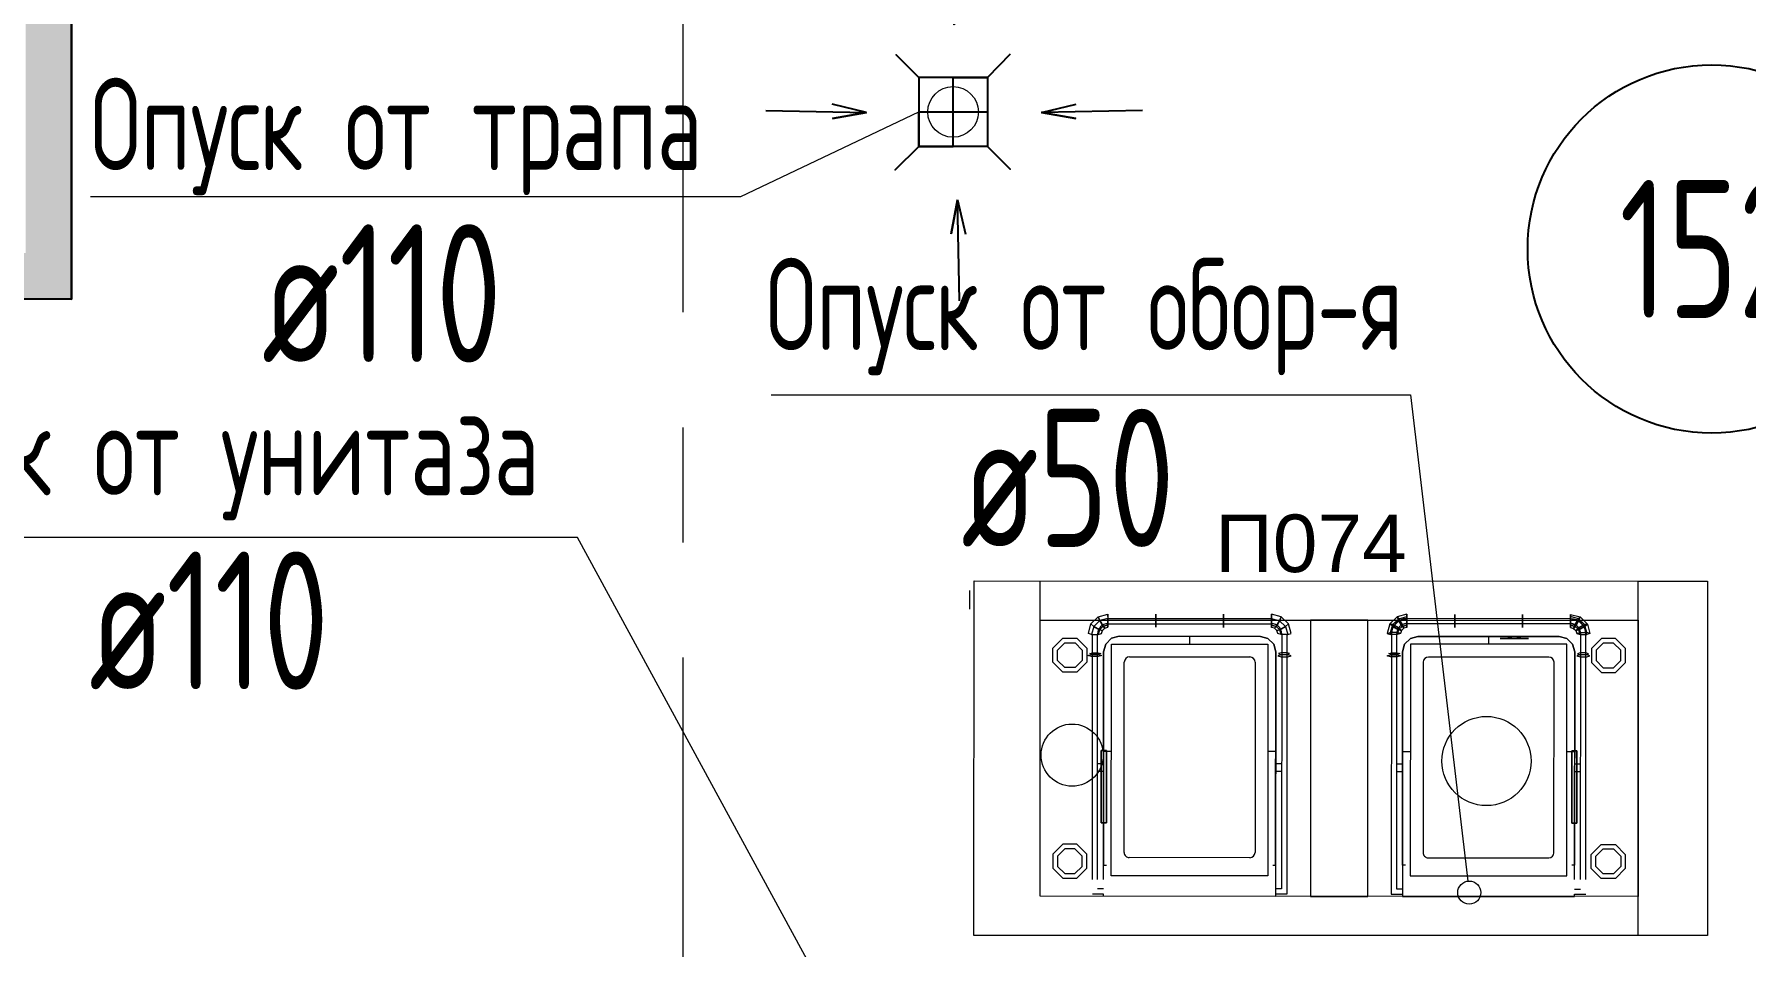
# Model space of a CAD drawing. Header units: millimetres. Extents: x -8689834 to 9419935, y -284943 to 166066.
# Drawn here: x -207644 to -203923, y 109735 to 111717 of the extents above; entities that cross this region are included whole.
import ezdxf
from ezdxf import colors
from ezdxf.entities.mleader import LeaderData, LeaderLine
from ezdxf.enums import TextEntityAlignment as Align
from ezdxf.math import Vec2, Vec3

# ---------------------------------------------------------------- set-up
doc = ezdxf.new("R2010")
doc.units = ezdxf.units.MM
doc.header["$MEASUREMENT"] = 0
doc.linetypes.add('CENTER', pattern=[2, 1.25, -0.25, 0.25, -0.25])
doc.layers.get('0').update_dxf_attribs({"color": 250, "lineweight": 9})
for name, color, linetype, lineweight in [('АР_Маркер экспликации', 239, 'Continuous', 13), ('АР_Номер помещения', 1, 'Continuous', 25), ('АР_Оси', 195, 'Continuous', 9), ('АР_Отметки', 250, 'Continuous', 15), ('АР_Перегородки газоблок', 165, 'Continuous', 30), ('АР_Перегородки газоблок_Штрих', 165, 'Continuous', 5), ('АР_Помещения_площадь', 19, 'Continuous', 9), ('ВК_канализация', 32, 'Continuous', 30), ('ТХ_пищеблок', 30, 'Continuous', 20)]:
    doc.layers.add(name, color=color, linetype=linetype, lineweight=lineweight)
doc.layers.add('ТХ_ВК_трапы', color=5, linetype='Continuous')
doc.layers.add('ТХ_пищеблок_позиции', color=252, linetype='Continuous')
doc.styles.add('ISOCPEUR', font='isocpeur.ttf', dxfattribs={"width": 0.7})
doc.styles.get("Standard").update_dxf_attribs({"font": 'isocpeur.ttf', "width": 0.7})
doc.styles.add('Standart Arial', font='arial.ttf', dxfattribs={"width": 0.7, "height": 250})

# ---------------------------------------------------------------- blocks, each defined once
blk = doc.blocks.new('*U54')
at = {"layer": 'АР_Номер помещения', "color": 7}
blk.add_circle((-5584.6, -1809.9), 400, dxfattribs=at)
at = {"layer": 'АР_Помещения_площадь', "color": 7}
blk.add_line((-2993.7, -3156.3), (-3416, -3156.3), dxfattribs=at)
at = {"color": 7, "style": 'ISOCPEUR', "width": 0.7, "flags": 1}
blk.add_attdef('КАТЕГОРИЯ', (-499.2, -2092.2), '', height=250, dxfattribs=at)
at = {"layer": 'АР_Номер помещения', "color": 7, "style": 'ISOCPEUR', "width": 0.7}
blk.add_attdef('НОМЕР_ПОМЕЩЕНИЯ', text='', height=300, dxfattribs=at).set_placement((-5584.6, -1809.9), align=Align.MIDDLE_CENTER)
at = {"layer": 'АР_Помещения_площадь', "color": 7, "lineweight": 30, "width": 0.7, "flags": 104}
blk.add_attdef('ИМЯ_ПОМЕЩЕНИЯ', text='', height=100, dxfattribs=at).set_placement((157.6, 1217.1), align=Align.MIDDLE_CENTER)
at = {"layer": 'АР_Помещения_площадь', "color": 7, "style": 'ISOCPEUR', "width": 0.7}
blk.add_attdef('ПЛОЩАДЬ_ПОМЕЩЕНИЯ', text='', height=200, dxfattribs=at).set_placement((-2988.8, -2909.8), align=Align.MIDDLE_RIGHT)
blk = doc.blocks.new('_DotSmall')
at = {"color": 0, "linetype": 'ByBlock', "const_width": 0.5}
blk.add_lwpolyline([(-0.0625, 0, 1), (0.0625, 0, 1)], format="xyb", close=True, dxfattribs=at)
blk = doc.blocks.new('Трапы с разуклонкой')
at = {"layer": 'ТХ_ВК_трапы'}
blk.add_lwpolyline([(364930.9, 183328), (364980.7, 183277.7), (364980.7, 183127.7), (364930.9, 183078), (364980.7, 183127.7), (365129.9, 183127.7), (365180.9, 183076.7), (365129.9, 183127.7), (365055.3, 183127.7), (365055.3, 183277.7), (364980.7, 183277.7), (365129.9, 183277.7), (365178.9, 183326.7), (365129.9, 183277.7), (365129.9, 183127.7), (365129.9, 183202.7), (364980.7, 183202.7)], dxfattribs=at)
blk.add_lwpolyline([(364930.9, 183328), (364980.7, 183277.7), (364980.7, 183127.7), (364930.9, 183078), (364980.7, 183127.7), (365129.9, 183127.7), (365180.9, 183076.7), (365129.9, 183127.7), (365055.3, 183127.7), (365055.3, 183277.7), (364980.7, 183277.7), (365129.9, 183277.7), (365178.9, 183326.7), (365129.9, 183277.7), (365129.9, 183127.7), (365129.9, 183202.7), (364980.7, 183202.7)], dxfattribs=at)
blk = doc.blocks.new('A$C985b353d')
at = {"layer": 'ТХ_ВК_трапы', "ltscale": 100}
for p, q in [((6.4, 408.7), (2.2, 189.2)), ((2.2, 189.2), (-11.2, 263.5)), ((-11.2, 263.5), (2.2, 189.2)), ((2.2, 189.2), (19.8, 264.3)), ((-407.4, 3.3), (-187.9, -0.9)), ((-187.9, -0.9), (-263, 16.7)), ((192.3, -0.9), (267.4, 16.7)), ((411.8, 3.3), (192.3, -0.9)), ((-187.9, -0.9), (-262.2, -14.3)), ((-262.2, -14.3), (-187.9, -0.9)), ((192.3, -0.9), (266.6, -14.3)), ((266.6, -14.3), (192.3, -0.9)), ((9.7, -190.8), (-3.8, -265.2)), ((-3.8, -265.2), (9.7, -190.8)), ((13.8, -410.3), (9.7, -190.8)), ((9.7, -190.8), (27.3, -265.9))]:
    blk.add_line(p, q, dxfattribs=at)

msp = doc.modelspace()

# ---------------------------------------------------------------- hatches: boundary and pattern name
at = {"layer": 'АР_Перегородки газоблок_Штрих', "ltscale": 100}
h = msp.add_hatch(dxfattribs=at)
h.set_pattern_fill('AR-CONC', scale=30)
h.set_pattern_definition([(50, (0, 0), (215.17805, -18.82564), [22.5, -247.5]), (355, (0, 0), (-41.6254, 225.65764), [18, -198]), (100.45144, (17.93, -1.57), (173.55265, 206.832), [19.12206, -210.34263]), (46.1842, (0, 60), (320.1724, -49.65578), [33.75, -371.25]), (96.63564, (26.68, 55.86), (280.3986, 292.2356), [28.6831, -315.51413]), (351.18416, (0, 60), (280.3986, 292.2356), [27, -297]), (21, (30, 45), (179.07212, -120.78567), [22.5, -247.5]), (326, (30, 45), (72.9946, 217.54501), [18, -198]), (71.45144, (44.92, 34.93), (252.06671, 96.75935), [19.12206, -210.34263]), (37.5, (0, 0), (3.647957, 99.868156), [0, -195.6, 0, -201, 0, -198.75]), (7.5, (0, 0), (78.92086, 118.323514), [0, -114.6, 0, -191.1, 0, -75.75]), (327.5, (-66.9, 0), (160.14673, -6.766462), [0, -75, 0, -234, 0, -310.5]), (317.5, (-96.9, 0), (174.95585, 30.031495), [0, -97.5, 0, -155.4, 0, -220.5])])
h.paths.add_polyline_path([(-207562.8, 114693.8), (-207060.8, 114693.8), (-207060.8, 114793.8), (-211555.4, 114793.8), (-211555.4, 114693.8), (-210693.8, 114693.8), (-210693.8, 113930.7), (-210593.8, 113930.7), (-210593.8, 114693.8), (-207662.8, 114693.8), (-207662.8, 111241.9), (-210361.8, 111243.1), (-210361.8, 111423.9), (-210461.8, 111423.9), (-210461.8, 110864.7), (-210361.8, 110864.7), (-210361.8, 111143.1), (-207562.8, 111141.5)])

# ---------------------------------------------------------------- linework, layer by layer
at = {"layer": 'АР_Оси', "color": 7, "linetype": 'CENTER', "ltscale": 1000}
msp.add_line((-206233.9, 134363.2), (-206233.9, 78630.8), dxfattribs=at)
at = {"layer": 'АР_Перегородки газоблок', "color": 7, "ltscale": 100}
msp.add_lwpolyline([(-210361.8, 111143.1), (-207562.8, 111141.9), (-207562.8, 114693.8)], dxfattribs=at)
at = {"layer": 'ВК_канализация', "color": 18, "lineweight": 13, "ltscale": 500, "true_color": 0x000000, "elevation": 171.1}
for points in [[(-207521.9, 111364.8), (-206107.8, 111364.8), (-205721, 111548.5)], [(-206042.2, 110933.8), (-204652, 110933.8), (-204527.1, 109877.3)]]:
    msp.add_lwpolyline(points, dxfattribs=at)
at = {"layer": 'ВК_канализация', "color": 18, "lineweight": 13, "ltscale": 500, "true_color": 0x000000}
msp.add_lwpolyline([(-205883.4, 109558.2), (-206463.2, 110624.2), (-207978.5, 110624.2)], dxfattribs=at)
at = {"layer": 'ВК_канализация', "color": 30, "lineweight": 13, "ltscale": 500, "true_color": 0xf26722}
for centre, radius in [((-205646.4, 111548.5, 171.1), 55), ((-204524.1, 109852.4), 25)]:
    msp.add_circle(centre, radius, dxfattribs=at)
at = {"layer": 'ТХ_пищеблок'}
for p, q in [((-205601.1, 109759.4), (-205600.8, 110529.4)), ((-205600.8, 110529.4), (-204005.8, 110528.8)), ((-205456.9, 110444.3), (-205456.9, 110529.3)), ((-204157.2, 109758.9), (-204156.9, 110528.9)), ((-204156.9, 110528.9), (-204005.8, 110528.8)), ((-204005.8, 110528.8), (-204006.1, 109758.8)), ((-204005.8, 110528.8), (-204006.1, 109758.8)), ((-205610.7, 110508.4), (-205610.7, 110468.4)), ((-205457.2, 109844.3), (-205456.9, 110444.3)), ((-205456.9, 110444.3), (-204156.9, 110443.9)), ((-205343.6, 109881.1, -770.2), (-205343.3, 110414.2, -770.2)), ((-205332.4, 109881.1, -770.2), (-205332.1, 110414.2, -770.2)), ((-205309.7, 110447.8, -770.2), (-204954.1, 110447.7, -770.2)), ((-205309.7, 110436.6, -770.2), (-204954.1, 110436.5, -770.2)), ((-204931.7, 110414.1, -770.2), (-204932, 109860.4, -770.2)), ((-204920.5, 110414.1, -770.2), (-204920.8, 109849.2, -770.2)), ((-204869.3, 110444.1), (-204869.6, 109844.1)), ((-204744.5, 110444.1), (-204869.3, 110444.1)), ((-204744.8, 109844.1), (-204744.5, 110444.1)), ((-204693.3, 110414, -770.2), (-204693.6, 109849.1, -770.2)), ((-204682.1, 110414, -770.2), (-204682.4, 109860.3, -770.2)), ((-204304.1, 110447.4, -770.2), (-204659.7, 110447.6, -770.2)), ((-204304.1, 110436.2, -770.2), (-204659.7, 110436.4, -770.2)), ((-204282, 109880.7, -770.2), (-204281.7, 110413.8, -770.2)), ((-204270.8, 109880.7, -770.2), (-204270.5, 110413.8, -770.2)), ((-204156.9, 110443.9), (-204157.2, 109843.9)), ((-205429.3, 110383.4, 140), (-205407.7, 110405, 140)), ((-205429.3, 110352.8, 140), (-205429.3, 110383.4, 140)), ((-205419.3, 110379.3), (-205403.5, 110395)), ((-205419.3, 110356.9), (-205419.3, 110379.3)), ((-205407.7, 110405, 140), (-205377.1, 110405, 140)), ((-205403.5, 110395), (-205381.2, 110395)), ((-205381.2, 110395), (-205365.4, 110379.2)), ((-205377.1, 110405, 140), (-205355.4, 110383.4, 140)), ((-205365.4, 110379.2), (-205365.4, 110356.9)), ((-205355.4, 110383.4, 140), (-205355.4, 110352.8, 140)), ((-205319, 110375.8, -302.6), (-205319.2, 109912.1, -302.6)), ((-205319.2, 109881.1, -770.2), (-205319, 110375.8, -770.2)), ((-205314.6, 110392.2, -302.6), (-205319, 110375.8, -302.6)), ((-205319, 110375.8, -770.2), (-205314.6, 110392.2, -770.2)), ((-205302, 110404.8, -302.6), (-205314.6, 110392.2, -302.6)), ((-205314.6, 110392.2, -770.2), (-205302, 110404.8, -770.2)), ((-205302.4, 109889.1, -770.2), (-205302.2, 110392.4, -770.2)), ((-205302.2, 110392.4, -770.2), (-204961.7, 110392.2, -770.2)), ((-205285.6, 110409.2, -302.6), (-205302, 110404.8, -302.6)), ((-205302, 110404.8, -770.2), (-205285.6, 110409.2, -770.2)), ((-204978.3, 110409.1, -302.6), (-205285.6, 110409.2, -302.6)), ((-205285.6, 110409.2, -770.2), (-204978.3, 110409.1, -770.2)), ((-205132, 110409.1, -695.1), (-205132, 110392.3, -695.1)), ((-204961.9, 110404.7, -302.6), (-204978.3, 110409.1, -302.6)), ((-204978.3, 110409.1, -770.2), (-204961.9, 110404.7, -770.2)), ((-204949.3, 110392.1, -302.6), (-204961.9, 110404.7, -302.6)), ((-204961.9, 110404.7, -770.2), (-204949.3, 110392.1, -770.2)), ((-204961.7, 110392.2, -770.2), (-204961.9, 109889, -770.2)), ((-204944.9, 110375.7, -302.6), (-204949.3, 110392.1, -302.6)), ((-204949.3, 110392.1, -770.2), (-204944.9, 110375.7, -770.2)), ((-204945.1, 109911.9, -302.6), (-204944.9, 110375.7, -302.6)), ((-204944.9, 110375.7, -770.2), (-204945.1, 109844.2, -770.2)), ((-204669.2, 109911.8, -302.6), (-204669, 110375.6, -302.6)), ((-204669, 110375.6, -770.2), (-204669.2, 109844, -770.2)), ((-204669, 110375.6, -302.6), (-204664.6, 110392, -302.6)), ((-204664.6, 110392, -770.2), (-204669, 110375.6, -770.2)), ((-204664.6, 110392, -302.6), (-204652, 110404.5, -302.6)), ((-204652, 110404.5, -770.2), (-204664.6, 110392, -770.2)), ((-204652.2, 110392.1, -770.2), (-204652.4, 109888.8, -770.2)), ((-204311.7, 110392, -770.2), (-204652.2, 110392.1, -770.2)), ((-204652, 110404.5, -302.6), (-204635.6, 110408.9, -302.6)), ((-204635.6, 110408.9, -770.2), (-204652, 110404.5, -770.2)), ((-204635.6, 110408.9, -302.6), (-204328.3, 110408.8, -302.6)), ((-204328.3, 110408.8, -770.2), (-204635.6, 110408.9, -770.2)), ((-204482, 110408.9, -695.1), (-204482, 110392.1, -695.1)), ((-204328.3, 110408.8, -302.6), (-204311.9, 110404.4, -302.6)), ((-204311.9, 110404.4, -770.2), (-204328.3, 110408.8, -770.2)), ((-204311.9, 110404.4, -302.6), (-204299.3, 110391.8, -302.6)), ((-204299.3, 110391.8, -770.2), (-204311.9, 110404.4, -770.2)), ((-204311.9, 109888.7, -770.2), (-204311.7, 110392, -770.2)), ((-204299.3, 110391.8, -302.6), (-204294.9, 110375.4, -302.6)), ((-204294.9, 110375.4, -770.2), (-204299.3, 110391.8, -770.2)), ((-204294.9, 110375.4, -302.6), (-204295.1, 109911.7, -302.6)), ((-204295.1, 109880.7, -770.2), (-204294.9, 110375.4, -770.2)), ((-204236.8, 110404.6, 140), (-204258.5, 110383, 140)), ((-204258.5, 110383, 140), (-204258.5, 110352.3, 140)), ((-204232.7, 110394.6), (-204248.5, 110378.8)), ((-204248.5, 110378.8), (-204248.5, 110356.5)), ((-204206.2, 110404.6, 140), (-204236.8, 110404.6, 140)), ((-204210.4, 110394.6), (-204232.7, 110394.6)), ((-204194.6, 110378.8), (-204210.4, 110394.6)), ((-204184.6, 110382.9, 140), (-204206.2, 110404.6, 140)), ((-204194.6, 110356.5), (-204194.6, 110378.8)), ((-204184.6, 110352.3, 140), (-204184.6, 110382.9, 140)), ((-205407.7, 110331.1, 140), (-205429.3, 110352.8, 140)), ((-205403.6, 110341.1), (-205419.3, 110356.9)), ((-205381.2, 110341.1), (-205403.6, 110341.1)), ((-205365.4, 110356.9), (-205381.2, 110341.1)), ((-205355.4, 110352.8, 140), (-205377.1, 110331.1, 140)), ((-205274.4, 109939.5, -770.2), (-205274.2, 110353.2, -770.2)), ((-205263, 110364.4, -770.2), (-205000.9, 110364.3, -770.2)), ((-204989.7, 110353.1, -770.2), (-204989.9, 109939.4, -770.2)), ((-204624.2, 110352.9, -770.2), (-204624.4, 109939.2, -770.2)), ((-204350.9, 110364, -770.2), (-204613, 110364.1, -770.2)), ((-204339.9, 109939.1, -770.2), (-204339.7, 110352.8, -770.2)), ((-204258.5, 110352.3, 140), (-204236.9, 110330.7, 140)), ((-204248.5, 110356.5), (-204232.7, 110340.7)), ((-204232.7, 110340.7), (-204210.4, 110340.7)), ((-204210.4, 110340.7), (-204194.6, 110356.5)), ((-204206.3, 110330.7, 140), (-204184.6, 110352.3, 140)), ((-205377.1, 110331.1, 140), (-205407.7, 110331.1, 140)), ((-204236.9, 110330.7, 140), (-204206.3, 110330.7, 140)), ((-205302.3, 110159.1, -770.2), (-205319.1, 110159.1, -770.2)), ((-204945, 110159, -770.2), (-204961.8, 110159, -770.2)), ((-204669.1, 110158.9, -770.2), (-204652.3, 110158.9, -770.2)), ((-204311.8, 110158.7, -770.2), (-204295, 110158.7, -770.2)), ((-205319.1, 110132.4, -770.2), (-205332.3, 110132.4, -770.2)), ((-205319.1, 110115.6, -770.2), (-205332.3, 110115.6, -770.2)), ((-204931.9, 110132.2, -770.2), (-204945, 110132.2, -770.2)), ((-204931.9, 110115.4, -770.2), (-204945, 110115.4, -770.2)), ((-204682.3, 110132.1, -770.2), (-204669.1, 110132.1, -770.2)), ((-204682.3, 110115.3, -770.2), (-204669.1, 110115.3, -770.2)), ((-204295, 110132, -770.2), (-204281.9, 110132, -770.2)), ((-204295, 110115.2, -770.2), (-204281.9, 110115.2, -770.2)), ((-205407.8, 109957.5, 140), (-205429.5, 109935.9, 140)), ((-205429.5, 109935.9, 140), (-205429.5, 109905.3, 140)), ((-205403.7, 109947.5), (-205419.5, 109931.7)), ((-205419.5, 109931.7), (-205419.5, 109909.4)), ((-205377.2, 109957.5, 140), (-205407.8, 109957.5, 140)), ((-205381.4, 109947.5), (-205403.7, 109947.5)), ((-205365.6, 109931.7), (-205381.4, 109947.5)), ((-205355.6, 109935.9, 140), (-205377.2, 109957.5, 140)), ((-205365.6, 109909.4), (-205365.6, 109931.7)), ((-205355.6, 109905.2, 140), (-205355.6, 109935.9, 140)), ((-205001.1, 109928.2, -770.2), (-205263.2, 109928.3, -770.2)), ((-204613.2, 109928, -770.2), (-204351.1, 109927.9, -770.2)), ((-204258.7, 109935.4, 140), (-204237, 109957.1, 140)), ((-204258.7, 109904.8, 140), (-204258.7, 109935.4, 140)), ((-204248.7, 109931.3), (-204232.9, 109947.1)), ((-204248.7, 109909), (-204248.7, 109931.3)), ((-204237, 109957.1, 140), (-204206.4, 109957.1, 140)), ((-204232.9, 109947.1), (-204210.5, 109947.1)), ((-204210.5, 109947.1), (-204194.8, 109931.3)), ((-204206.4, 109957.1, 140), (-204184.8, 109935.4, 140)), ((-204194.8, 109931.3), (-204194.8, 109908.9)), ((-204184.8, 109935.4, 140), (-204184.8, 109904.8, 140)), ((-205429.5, 109905.3, 140), (-205407.9, 109883.6, 140)), ((-205419.5, 109909.4), (-205403.7, 109893.6)), ((-205403.7, 109893.6), (-205381.4, 109893.6)), ((-205381.4, 109893.6), (-205365.6, 109909.4)), ((-205377.3, 109883.6, 140), (-205355.6, 109905.2, 140)), ((-205319.2, 109912.1, -302.6), (-205313, 109912.1, -302.6)), ((-204951.3, 109911.9, -302.6), (-204945.1, 109911.9, -302.6)), ((-204663, 109911.8, -302.6), (-204669.2, 109911.8, -302.6)), ((-204295.1, 109911.7, -302.6), (-204301.3, 109911.7, -302.6)), ((-204237, 109883.2, 140), (-204258.7, 109904.8, 140)), ((-204232.9, 109893.2), (-204248.7, 109909)), ((-204210.6, 109893.2), (-204232.9, 109893.2)), ((-204194.8, 109908.9), (-204210.6, 109893.2)), ((-204184.8, 109904.8, 140), (-204206.4, 109883.2, 140)), ((-205407.9, 109883.6, 140), (-205377.3, 109883.6, 140)), ((-205319.2, 109860.5, -770.2), (-205332.4, 109860.5, -770.2)), ((-204961.9, 109889, -770.2), (-205302.4, 109889.1, -770.2)), ((-204932, 109860.4, -770.2), (-204945.1, 109860.4, -770.2)), ((-204682.4, 109860.3, -770.2), (-204669.2, 109860.3, -770.2)), ((-204652.4, 109888.8, -770.2), (-204311.9, 109888.7, -770.2)), ((-204295.1, 109860.1, -770.2), (-204282, 109860.1, -770.2)), ((-204206.4, 109883.2, 140), (-204237, 109883.2, 140)), ((-204157.2, 109843.9), (-205457.2, 109844.3)), ((-205319.2, 109849.3, -770.2), (-205343.6, 109849.3, -770.2)), ((-205319.2, 109844.3, -770.2), (-205319.2, 109849.3, -770.2)), ((-204945.1, 109844.2, -770.2), (-205319.2, 109844.3, -770.2)), ((-204920.8, 109849.2, -770.2), (-204945.1, 109849.2, -770.2)), ((-204869.6, 109844.1), (-204744.8, 109844.1)), ((-204693.6, 109849.1, -770.2), (-204669.2, 109849.1, -770.2)), ((-204669.2, 109844, -770.2), (-204295.1, 109843.9, -770.2)), ((-204295.1, 109848.9, -770.2), (-204270.8, 109848.9, -770.2)), ((-204295.1, 109843.9, -770.2), (-204295.1, 109848.9, -770.2)), ((-204006.1, 109758.8), (-205601.1, 109759.4)), ((-204006.1, 109758.8), (-204157.2, 109758.9))]:
    msp.add_line(p, q, dxfattribs=at)
at = {"layer": 'ТХ_пищеблок', "extrusion": (1, -0.000380247, 0)}
for p, q in [((-205309.9, 110452.3, -144.1), (-205309.9, 110457.2, -157.7)), ((-205309.9, 110457.2, -157.7), (-205309.9, 110447.9, -168.8)), ((-204659.9, 110452, -144.1), (-204659.9, 110457, -157.7)), ((-204659.9, 110457, -157.7), (-204659.9, 110447.7, -168.8)), ((-204659.9, 110437.8, -141.6), (-204659.9, 110452, -144.1)), ((-204555.8, 110450.4, -146), (-204555.8, 110454.6, -157.3)), ((-204555.8, 110454.6, -157.3), (-204555.8, 110446.8, -166.5)), ((-204555.8, 110438.5, -143.9), (-204555.8, 110450.4, -146)), ((-205309.9, 110447.9, -168.8), (-205309.9, 110433.7, -166.3)), ((-205309.9, 110433.7, -166.3), (-205309.9, 110428.7, -152.7)), ((-204659.9, 110447.7, -168.8), (-204659.9, 110433.4, -166.3)), ((-204659.9, 110428.5, -152.7), (-204659.9, 110437.8, -141.6)), ((-204659.9, 110433.4, -166.3), (-204659.9, 110428.5, -152.7)), ((-204555.8, 110446.8, -166.5), (-204555.8, 110434.9, -164.4)), ((-204555.8, 110430.8, -153.1), (-204555.8, 110438.5, -143.9)), ((-204555.8, 110434.9, -164.4), (-204555.8, 110430.8, -153.1))]:
    msp.add_line(p, q, dxfattribs=at)
at = {"layer": 'ТХ_пищеблок', "extrusion": (-1, 0.000380247, 0)}
for p, q in [((-205058.1, 110450.6, -146), (-205058.1, 110454.7, -157.3)), ((-205058.1, 110438.7, -143.9), (-205058.1, 110450.6, -146)), ((-204954, 110437.9, -141.6), (-204953.9, 110452.1, -144.1)), ((-204953.9, 110452.1, -144.1), (-204953.9, 110457.1, -157.7)), ((-204304, 110437.6, -141.6), (-204303.9, 110451.9, -144.1)), ((-204303.9, 110451.9, -144.1), (-204303.9, 110456.8, -157.7)), ((-204303.9, 110456.8, -157.7), (-204303.9, 110447.5, -168.8)), ((-205058.1, 110447, -166.5), (-205058.1, 110435.1, -164.4)), ((-205058.1, 110435.1, -164.4), (-205058.1, 110431, -153.1)), ((-204953.9, 110447.8, -168.8), (-204954, 110433.5, -166.3)), ((-204954, 110433.5, -166.3), (-204954, 110428.6, -152.7)), ((-204303.9, 110447.5, -168.8), (-204304, 110433.3, -166.3)), ((-204304, 110428.3, -152.7), (-204304, 110437.6, -141.6)), ((-204304, 110433.3, -166.3), (-204304, 110428.3, -152.7))]:
    msp.add_line(p, q, dxfattribs=at)
at = {"layer": 'ТХ_пищеблок', "extrusion": (-0.00037447, -0.984808, 0.173648)}
for p, q in [((-205349, 110371.8, -142.7), (-205343, 110373.6, -132.4)), ((-205343, 110373.6, -132.4), (-205330.9, 110373.6, -132.4)), ((-205352.4, 110367.2, -141.8), (-205345.1, 110369.4, -129.5)), ((-205345.1, 110365, -154.2), (-205352.4, 110367.2, -141.8)), ((-205343, 110370, -152.9), (-205349, 110371.8, -142.7)), ((-205345.1, 110369.4, -129.5), (-205330.6, 110369.4, -129.5)), ((-205330.6, 110365, -154.2), (-205345.1, 110365, -154.2)), ((-205330.9, 110370, -152.9), (-205343, 110370, -152.9)), ((-205330.9, 110373.6, -132.4), (-205324.9, 110371.8, -142.7)), ((-205324.9, 110371.8, -142.7), (-205330.9, 110370, -152.9)), ((-205330.6, 110369.4, -129.5), (-205323.4, 110367.2, -141.8)), ((-205323.4, 110367.2, -141.8), (-205330.6, 110365, -154.2)), ((-204933.3, 110369.2, -129.5), (-204940.5, 110367.1, -141.8)), ((-204940.5, 110367.1, -141.8), (-204933.3, 110364.9, -154.2)), ((-204933, 110373.5, -132.4), (-204939, 110371.6, -142.7)), ((-204939, 110371.6, -142.7), (-204933, 110369.8, -152.9)), ((-204918.8, 110369.2, -129.5), (-204933.3, 110369.2, -129.5)), ((-204933.3, 110364.9, -154.2), (-204918.8, 110364.9, -154.2)), ((-204920.9, 110373.4, -132.4), (-204933, 110373.5, -132.4)), ((-204933, 110369.8, -152.9), (-204920.9, 110369.8, -152.9)), ((-204914.9, 110371.6, -142.7), (-204920.9, 110373.4, -132.4)), ((-204920.9, 110369.8, -152.9), (-204914.9, 110371.6, -142.7)), ((-204911.6, 110367, -141.8), (-204918.8, 110369.2, -129.5)), ((-204918.8, 110364.9, -154.2), (-204911.6, 110367, -141.8)), ((-204702.4, 110367, -141.8), (-204695.1, 110369.1, -129.5)), ((-204695.1, 110364.8, -154.2), (-204702.4, 110367, -141.8)), ((-204699, 110371.5, -142.7), (-204693, 110373.4, -132.4)), ((-204693, 110369.7, -152.9), (-204699, 110371.5, -142.7)), ((-204695.1, 110369.1, -129.5), (-204680.6, 110369.1, -129.5)), ((-204680.6, 110364.8, -154.2), (-204695.1, 110364.8, -154.2)), ((-204693, 110373.4, -132.4), (-204680.9, 110373.4, -132.4)), ((-204680.9, 110369.7, -152.9), (-204693, 110369.7, -152.9)), ((-204680.9, 110373.4, -132.4), (-204674.9, 110371.5, -142.7)), ((-204674.9, 110371.5, -142.7), (-204680.9, 110369.7, -152.9)), ((-204680.6, 110369.1, -129.5), (-204673.4, 110367, -141.8)), ((-204673.4, 110367, -141.8), (-204680.6, 110364.8, -154.2)), ((-204283.3, 110369, -129.5), (-204290.5, 110366.8, -141.8)), ((-204290.5, 110366.8, -141.8), (-204283.3, 110364.6, -154.2)), ((-204283, 110373.2, -132.4), (-204289, 110371.4, -142.7)), ((-204289, 110371.4, -142.7), (-204283, 110369.6, -152.9)), ((-204268.8, 110369, -129.5), (-204283.3, 110369, -129.5)), ((-204283.3, 110364.6, -154.2), (-204268.8, 110364.6, -154.2)), ((-204270.9, 110373.2, -132.4), (-204283, 110373.2, -132.4)), ((-204283, 110369.6, -152.9), (-204270.9, 110369.6, -152.9)), ((-204264.9, 110371.4, -142.7), (-204270.9, 110373.2, -132.4)), ((-204270.9, 110369.6, -152.9), (-204264.9, 110371.4, -142.7)), ((-204261.6, 110366.8, -141.8), (-204268.8, 110369, -129.5)), ((-204268.8, 110364.6, -154.2), (-204261.6, 110366.8, -141.8))]:
    msp.add_line(p, q, dxfattribs=at)
at = {"layer": 'ТХ_пищеблок', "ltscale": 200}
msp.add_circle((-204486.6, 110138.2), 96.9, dxfattribs=at)
at = {"layer": 'ТХ_пищеблок'}
msp.add_circle((-205387.5, 110151.1), 67.5, dxfattribs=at)
for centre, radius, start, end in [((-205309.7, 110414.2, -770.2), 22.4, 89.9782, 179.9782), ((-204954.1, 110414.1, -770.2), 22.4, 359.9782, 89.9782), ((-204659.7, 110414, -770.2), 33.6, 89.9782, 179.9782), ((-204659.7, 110414, -770.2), 22.4, 89.9782, 179.9782), ((-204304.1, 110413.8, -770.2), 33.6, 359.9782, 89.9782), ((-204304.1, 110413.8, -770.2), 22.4, 359.9782, 89.9782), ((-205263, 110353.2, -770.2), 11.2, 89.9782, 179.9782), ((-205000.9, 110353.1, -770.2), 11.2, 359.9782, 89.9782), ((-204613, 110352.9, -770.2), 11.2, 89.9782, 179.9782), ((-204350.9, 110352.8, -770.2), 11.2, 359.9782, 89.9782), ((-205263.2, 109939.5, -770.2), 11.2, 179.9782, 269.9782), ((-205001.1, 109939.4, -770.2), 11.2, 269.9782, 359.9782), ((-204613.2, 109939.2, -770.2), 11.2, 179.9782, 269.9782), ((-204351.1, 109939.1, -770.2), 11.2, 269.9782, 359.9782)]:
    msp.add_arc(centre, radius, start, end, dxfattribs=at)
for points in [[(-205327.5, 110443.3, -168), (-205340.4, 110430.6, -165.8), (-205346.6, 110436.4, -154), (-205331.1, 110451.6, -156.7)], [(-205309.9, 110447.9, -168.8), (-205327.5, 110443.3, -168), (-205331.1, 110451.6, -156.7), (-205309.9, 110457.2, -157.7)], [(-205205.8, 110447.9, -168.8), (-205205.8, 110447, -166.5), (-205205.8, 110454.8, -157.3), (-205205.8, 110457.2, -157.7)], [(-205205.8, 110457.2, -157.7), (-205205.8, 110454.8, -157.3), (-205205.8, 110450.7, -146), (-205205.8, 110452.2, -144.1)], [(-205205.8, 110452.2, -144.1), (-205205.8, 110450.7, -146), (-205205.8, 110438.8, -143.9), (-205205.8, 110438, -141.6)], [(-205058.1, 110457.1, -157.7), (-205058.1, 110454.7, -157.3), (-205058.1, 110450.6, -146), (-205058.1, 110452.2, -144.1)], [(-205058.1, 110447.8, -168.8), (-205058.1, 110447, -166.5), (-205058.1, 110454.7, -157.3), (-205058.1, 110457.1, -157.7)], [(-205058.1, 110452.2, -144.1), (-205058.1, 110450.6, -146), (-205058.1, 110438.7, -143.9), (-205058.1, 110437.9, -141.6)], [(-204953.9, 110447.8, -168.8), (-204936.4, 110443.1, -168), (-204932.7, 110451.5, -156.7), (-204953.9, 110457.1, -157.7)], [(-204936.4, 110443.1, -168), (-204923.5, 110430.5, -165.8), (-204917.2, 110436.2, -154), (-204932.7, 110451.5, -156.7)], [(-204690.4, 110434.7, -141.1), (-204677.5, 110447.4, -143.3), (-204681.1, 110451.4, -156.7), (-204696.6, 110436.1, -154)], [(-204681.1, 110451.4, -156.7), (-204696.6, 110436.1, -154), (-204690.4, 110430.4, -165.8), (-204677.5, 110443, -168)], [(-204677.5, 110447.4, -143.3), (-204659.9, 110452, -144.1), (-204659.9, 110457, -157.7), (-204681.1, 110451.4, -156.7)], [(-204659.9, 110457, -157.7), (-204681.1, 110451.4, -156.7), (-204677.5, 110443, -168), (-204659.9, 110447.7, -168.8)], [(-204659.9, 110437.8, -141.6), (-204670.3, 110435, -141.1), (-204677.5, 110447.4, -143.3), (-204659.9, 110452, -144.1)], [(-204555.8, 110452, -144.1), (-204555.8, 110450.4, -146), (-204555.8, 110454.6, -157.3), (-204555.8, 110456.9, -157.7)], [(-204555.8, 110456.9, -157.7), (-204555.8, 110454.6, -157.3), (-204555.8, 110446.8, -166.5), (-204555.8, 110447.6, -168.8)], [(-204555.8, 110437.7, -141.6), (-204555.8, 110438.5, -143.9), (-204555.8, 110450.4, -146), (-204555.8, 110452, -144.1)], [(-204408.1, 110456.9, -157.7), (-204408.1, 110454.5, -157.3), (-204408.1, 110446.7, -166.5), (-204408.1, 110447.6, -168.8)], [(-204408.1, 110451.9, -144.1), (-204408.1, 110450.4, -146), (-204408.1, 110454.5, -157.3), (-204408.1, 110456.9, -157.7)], [(-204408.1, 110437.7, -141.6), (-204408.1, 110438.5, -143.9), (-204408.1, 110450.4, -146), (-204408.1, 110451.9, -144.1)], [(-204304, 110437.6, -141.6), (-204293.6, 110434.9, -141.1), (-204286.4, 110447.2, -143.3), (-204303.9, 110451.9, -144.1)], [(-204303.9, 110456.8, -157.7), (-204282.7, 110451.2, -156.7), (-204286.4, 110442.9, -168), (-204303.9, 110447.5, -168.8)], [(-204286.4, 110447.2, -143.3), (-204303.9, 110451.9, -144.1), (-204303.9, 110456.8, -157.7), (-204282.7, 110451.2, -156.7)], [(-204282.7, 110451.2, -156.7), (-204267.2, 110435.9, -154), (-204273.5, 110430.2, -165.8), (-204286.4, 110442.9, -168)], [(-204273.5, 110434.6, -141.1), (-204286.4, 110447.2, -143.3), (-204282.7, 110451.2, -156.7), (-204267.2, 110435.9, -154)], [(-205340.4, 110430.6, -165.8), (-205345.1, 110413.3, -162.7), (-205352.3, 110415.5, -150.4), (-205346.6, 110436.4, -154)], [(-205330.6, 110413.3, -162.7), (-205327.8, 110423.5, -164.5), (-205340.4, 110430.6, -165.8), (-205345.1, 110413.3, -162.7)], [(-205327.8, 110423.5, -164.5), (-205320.3, 110430.9, -165.8), (-205327.5, 110443.3, -168), (-205340.4, 110430.6, -165.8)], [(-205321.6, 110422.1, -151.5), (-205327.8, 110423.5, -164.5), (-205330.6, 110413.3, -162.7), (-205323.4, 110415.5, -150.4)], [(-205316.7, 110426.9, -152.4), (-205320.3, 110430.9, -165.8), (-205327.8, 110423.5, -164.5), (-205321.6, 110422.1, -151.5)], [(-205320.3, 110430.9, -165.8), (-205309.9, 110433.7, -166.3), (-205309.9, 110447.9, -168.8), (-205327.5, 110443.3, -168)], [(-205309.9, 110428.7, -152.7), (-205309.9, 110433.7, -166.3), (-205320.3, 110430.9, -165.8), (-205316.7, 110426.9, -152.4)], [(-205205.8, 110447.9, -168.8), (-205205.8, 110433.6, -166.3), (-205205.8, 110435.2, -164.4), (-205205.8, 110447, -166.5)], [(-205205.8, 110428.7, -152.7), (-205205.8, 110438, -141.6), (-205205.8, 110438.8, -143.9), (-205205.8, 110431, -153.1)], [(-205205.8, 110433.6, -166.3), (-205205.8, 110428.7, -152.7), (-205205.8, 110431, -153.1), (-205205.8, 110435.2, -164.4)], [(-205058.1, 110447.8, -168.8), (-205058.1, 110433.6, -166.3), (-205058.1, 110435.1, -164.4), (-205058.1, 110447, -166.5)], [(-205058.1, 110428.6, -152.7), (-205058.1, 110437.9, -141.6), (-205058.1, 110438.7, -143.9), (-205058.1, 110431, -153.1)], [(-205058.1, 110433.6, -166.3), (-205058.1, 110428.6, -152.7), (-205058.1, 110431, -153.1), (-205058.1, 110435.1, -164.4)], [(-204943.6, 110430.8, -165.8), (-204954, 110433.5, -166.3), (-204953.9, 110447.8, -168.8), (-204936.4, 110443.1, -168)], [(-204954, 110428.6, -152.7), (-204954, 110433.5, -166.3), (-204943.6, 110430.8, -165.8), (-204947.2, 110426.8, -152.4)], [(-204947.2, 110426.8, -152.4), (-204943.6, 110430.8, -165.8), (-204936, 110423.3, -164.5), (-204942.3, 110421.9, -151.5)], [(-204936, 110423.3, -164.5), (-204943.6, 110430.8, -165.8), (-204936.4, 110443.1, -168), (-204923.5, 110430.5, -165.8)], [(-204942.3, 110421.9, -151.5), (-204936, 110423.3, -164.5), (-204933.3, 110413.1, -162.7), (-204940.5, 110415.3, -150.4)], [(-204933.3, 110413.1, -162.7), (-204936, 110423.3, -164.5), (-204923.5, 110430.5, -165.8), (-204918.8, 110413.1, -162.7)], [(-204923.5, 110430.5, -165.8), (-204918.8, 110413.1, -162.7), (-204911.6, 110415.3, -150.4), (-204917.2, 110436.2, -154)], [(-204696.6, 110436.1, -154), (-204702.3, 110415.2, -150.4), (-204695.1, 110413.1, -162.7), (-204690.4, 110430.4, -165.8)], [(-204695.1, 110417.4, -138), (-204690.4, 110434.7, -141.1), (-204696.6, 110436.1, -154), (-204702.3, 110415.2, -150.4)], [(-204677.8, 110427.6, -139.8), (-204680.6, 110417.4, -138), (-204695.1, 110417.4, -138), (-204690.4, 110434.7, -141.1)], [(-204695.1, 110413.1, -162.7), (-204690.4, 110430.4, -165.8), (-204677.8, 110423.2, -164.5), (-204680.6, 110413, -162.7)], [(-204670.3, 110435, -141.1), (-204677.8, 110427.6, -139.8), (-204690.4, 110434.7, -141.1), (-204677.5, 110447.4, -143.3)], [(-204690.4, 110430.4, -165.8), (-204677.5, 110443, -168), (-204670.3, 110430.7, -165.8), (-204677.8, 110423.2, -164.5)], [(-204671.6, 110421.8, -151.5), (-204673.4, 110415.2, -150.4), (-204680.6, 110417.4, -138), (-204677.8, 110427.6, -139.8)], [(-204673.4, 110415.2, -150.4), (-204680.6, 110413, -162.7), (-204677.8, 110423.2, -164.5), (-204671.6, 110421.8, -151.5)], [(-204666.7, 110426.7, -152.4), (-204671.6, 110421.8, -151.5), (-204677.8, 110427.6, -139.8), (-204670.3, 110435, -141.1)], [(-204671.6, 110421.8, -151.5), (-204677.8, 110423.2, -164.5), (-204670.3, 110430.7, -165.8), (-204666.7, 110426.7, -152.4)], [(-204677.5, 110443, -168), (-204659.9, 110447.7, -168.8), (-204659.9, 110433.4, -166.3), (-204670.3, 110430.7, -165.8)], [(-204659.9, 110428.5, -152.7), (-204666.7, 110426.7, -152.4), (-204670.3, 110435, -141.1), (-204659.9, 110437.8, -141.6)], [(-204666.7, 110426.7, -152.4), (-204670.3, 110430.7, -165.8), (-204659.9, 110433.4, -166.3), (-204659.9, 110428.5, -152.7)], [(-204555.8, 110446.8, -166.5), (-204555.8, 110434.9, -164.4), (-204555.8, 110433.4, -166.3), (-204555.8, 110447.6, -168.8)], [(-204555.8, 110430.8, -153.1), (-204555.8, 110438.5, -143.9), (-204555.8, 110437.7, -141.6), (-204555.8, 110428.4, -152.7)], [(-204555.8, 110434.9, -164.4), (-204555.8, 110430.8, -153.1), (-204555.8, 110428.4, -152.7), (-204555.8, 110433.4, -166.3)], [(-204408.1, 110446.7, -166.5), (-204408.1, 110434.9, -164.4), (-204408.1, 110433.3, -166.3), (-204408.1, 110447.6, -168.8)], [(-204408.1, 110430.7, -153.1), (-204408.1, 110438.5, -143.9), (-204408.1, 110437.7, -141.6), (-204408.1, 110428.4, -152.7)], [(-204408.1, 110434.9, -164.4), (-204408.1, 110430.7, -153.1), (-204408.1, 110428.4, -152.7), (-204408.1, 110433.3, -166.3)], [(-204286.4, 110442.9, -168), (-204303.9, 110447.5, -168.8), (-204304, 110433.3, -166.3), (-204293.6, 110430.5, -165.8)], [(-204304, 110428.3, -152.7), (-204297.2, 110426.5, -152.4), (-204293.6, 110434.9, -141.1), (-204304, 110437.6, -141.6)], [(-204297.2, 110426.5, -152.4), (-204293.6, 110430.5, -165.8), (-204304, 110433.3, -166.3), (-204304, 110428.3, -152.7)], [(-204297.2, 110426.5, -152.4), (-204292.3, 110421.7, -151.5), (-204286, 110427.4, -139.8), (-204293.6, 110434.9, -141.1)], [(-204292.3, 110421.7, -151.5), (-204286, 110423.1, -164.5), (-204293.6, 110430.5, -165.8), (-204297.2, 110426.5, -152.4)], [(-204293.6, 110434.9, -141.1), (-204286, 110427.4, -139.8), (-204273.5, 110434.6, -141.1), (-204286.4, 110447.2, -143.3)], [(-204273.5, 110430.2, -165.8), (-204286.4, 110442.9, -168), (-204293.6, 110430.5, -165.8), (-204286, 110423.1, -164.5)], [(-204292.3, 110421.7, -151.5), (-204290.5, 110415.1, -150.4), (-204283.3, 110417.3, -138), (-204286, 110427.4, -139.8)], [(-204290.5, 110415.1, -150.4), (-204283.3, 110412.9, -162.7), (-204286, 110423.1, -164.5), (-204292.3, 110421.7, -151.5)], [(-204286, 110427.4, -139.8), (-204283.3, 110417.3, -138), (-204268.8, 110417.2, -138), (-204273.5, 110434.6, -141.1)], [(-204268.8, 110412.9, -162.7), (-204273.5, 110430.2, -165.8), (-204286, 110423.1, -164.5), (-204283.3, 110412.9, -162.7)], [(-204268.8, 110417.2, -138), (-204273.5, 110434.6, -141.1), (-204267.2, 110435.9, -154), (-204261.6, 110415.1, -150.4)], [(-204267.2, 110435.9, -154), (-204261.6, 110415.1, -150.4), (-204268.8, 110412.9, -162.7), (-204273.5, 110430.2, -165.8)], [(-204395.2, 110404.7, -357.6), (-204456.8, 110404.7, -357.6), (-204456.8, 110404.7, -257.3), (-204395.2, 110404.7, -257.3)], [(-204440.1, 110405.8, -321.2), (-204431.7, 110405.8, -321.2), (-204431.7, 110405.8, -329.6), (-204440.1, 110405.8, -329.6)], [(-204440.1, 110405.8, -289.8), (-204431.7, 110405.8, -289.8), (-204431.7, 110405.8, -298.2), (-204440.1, 110405.8, -298.2)], [(-204420.5, 110405.8, -321.2), (-204412.1, 110405.8, -321.2), (-204412.1, 110405.8, -329.6), (-204420.5, 110405.8, -329.6)], [(-204420.5, 110405.8, -289.8), (-204412.1, 110405.8, -289.8), (-204412.1, 110405.8, -298.2), (-204420.5, 110405.8, -298.2)], [(-205313, 110003.9, -630.2), (-205312.9, 110160.8, -630.2), (-205324.1, 110160.8, -630.2), (-205324.2, 110003.9, -630.2)], [(-205324.2, 110003.9, -630.2), (-205324.1, 110160.8, -630.2), (-205324.1, 110160.8, -551.8), (-205324.2, 110003.9, -551.8)], [(-205324.2, 110003.9, -551.8), (-205324.1, 110160.8, -551.8), (-205312.9, 110160.8, -551.8), (-205313, 110003.9, -551.8)], [(-205324.1, 110160.8, -551.8), (-205324.1, 110160.8, -630.2), (-205312.9, 110160.8, -630.2), (-205312.9, 110160.8, -551.8)], [(-205324.1, 110160.8, -630.2), (-205324.1, 110160.8, -630.2), (-205312.9, 110160.8, -630.2)], [(-205312.9, 110160.8, -551.8), (-205312.9, 110160.8, -630.2), (-205313, 110003.9, -630.2), (-205313, 110003.9, -551.8)], [(-205312.9, 110160.8, -630.2), (-205312.9, 110160.8, -630.2), (-205312.9, 110160.8, -630.2), (-205313, 110003.9, -630.2)], [(-204301.2, 110160.4, -551.8), (-204301.2, 110160.4, -630.2), (-204290, 110160.4, -630.2), (-204290, 110160.4, -551.8)], [(-204301.2, 110160.4, -630.2), (-204301.2, 110160.4, -630.2), (-204290, 110160.4, -630.2)], [(-204301.2, 110003.5, -551.8), (-204301.2, 110003.5, -630.2), (-204301.2, 110160.4, -630.2), (-204301.2, 110160.4, -551.8)], [(-204301.2, 110003.5, -630.2), (-204301.2, 110160.4, -630.2), (-204301.2, 110160.4, -630.2)], [(-204290, 110003.5, -630.2), (-204290, 110160.4, -630.2), (-204301.2, 110160.4, -630.2), (-204301.2, 110003.5, -630.2)], [(-204301.2, 110003.5, -551.8), (-204301.2, 110160.4, -551.8), (-204290, 110160.4, -551.8), (-204290, 110003.5, -551.8)], [(-204290, 110003.5, -551.8), (-204290, 110160.4, -551.8), (-204290, 110160.4, -630.2), (-204290, 110003.5, -630.2)], [(-205313, 110003.9, -551.8), (-205313, 110003.9, -630.2), (-205324.2, 110003.9, -630.2), (-205324.2, 110003.9, -551.8)], [(-205324.2, 110003.9, -551.8), (-205324.2, 110003.9, -630.2), (-205324.2, 110003.9, -551.8)], [(-205324.2, 110003.9, -551.8), (-205324.2, 110003.9, -551.8), (-205313, 110003.9, -551.8)], [(-204290, 110003.5, -551.8), (-204290, 110003.5, -630.2), (-204301.2, 110003.5, -630.2), (-204301.2, 110003.5, -551.8)], [(-204301.2, 110003.5, -551.8), (-204301.2, 110003.5, -551.8), (-204290, 110003.5, -551.8)], [(-204290, 110003.5, -551.8), (-204290, 110003.5, -551.8), (-204290, 110003.5, -630.2), (-204290, 110003.5, -551.8)]]:
    msp.add_3dface(points, dxfattribs=at)

# ---------------------------------------------------------------- block references
at = {"layer": 'АР_Маркер экспликации', "color": 7}
ref = msp.add_blockref('*U54', (-198412.5, 113060.6), dxfattribs=at)
ref.add_attrib('НОМЕР_ПОМЕЩЕНИЯ', '152', dxfattribs={"layer": 'АР_Номер помещения', "color": 7, "height": 300, "style": 'ISOCPEUR', "width": 0.7}).set_placement((-203997.1, 111250.7), align=Align.MIDDLE_CENTER)
ref.add_attrib('ПЛОЩАДЬ_ПОМЕЩЕНИЯ', '34.78', dxfattribs={"layer": 'АР_Помещения_площадь', "color": 7, "height": 200, "style": 'ISOCPEUR', "width": 0.7}).set_placement((-201401.2, 110150.8), align=Align.MIDDLE_RIGHT)
at = {"layer": 'ВК_канализация', "color": 7, "ltscale": 500}
msp.add_blockref('A$C985b353d', (-205646.4, 111548.5, 171.1), dxfattribs=at)
at = {"layer": 'ВК_канализация', "color": 7, "lineweight": 9, "xscale": -1}
msp.add_blockref('Трапы с разуклонкой', (159408.9, -71654.2, 171.1), dxfattribs=at)

# ---------------------------------------------------------------- texts
at = {"layer": 'ВК_канализация', "color": 18, "ltscale": 100, "true_color": 0x000000, "attachment_point": 4, "style": 'ISOCPEUR'}
for s, insert, char_height, width in [('Опуск от трапа', (-207521.9, 111494.8, 171.1), 200, 5891.51), ('\\pxi-1,l1,t1,5;ø110', (-207149.3, 111154.4, 171.1), 300, 7500), ('Опуск от обор-я', (-206053.3, 111103.6, 171.1), 200, 5891.51), ('Опуск от унитаза', (-208067.7, 110788.3, 0), 200, 5891.51), ('\\pxi-1,l1,t1,5;ø50', (-205628.9, 110753.5, 171.1), 300, 7500), ('\\pxi-1,l1,t1,5;ø110', (-207525, 110443.4, 0), 300, 7500)]:
    msp.add_mtext(s, dxfattribs=dict(at, insert=insert, char_height=char_height, width=width))
at = {"layer": 'ТХ_пищеблок_позиции', "style": 'Standart Arial'}
msp.add_text('П074', height=125, dxfattribs=at).set_placement((-205076.9, 110548.7, -771.3))

# ---------------------------------------------------------------- leaders
at = {"layer": 'АР_Отметки', "color": 7}
ml = msp.add_multileader_mtext('Standard', dxfattribs=at)
ml.set_content('0,000', color=7, style='ISOCPEUR')
ml.set_leader_properties(color=256, linetype='Continuous', lineweight=-1)
ml.set_arrow_properties(name='DOTSMALL')
ml.build(insert=Vec2(0, 0))
ml.multileader.update_dxf_attribs({"has_text_frame": 1, "text_left_attachment_type": 4, "text_right_attachment_type": 4, "dogleg_length": 100, "arrow_head_size": 180})
ctx = ml.context
ctx.base_point, ctx.char_height, ctx.arrow_head_size, ctx.landing_gap_size, ctx.plane_origin = Vec3(-204826.3, 122318.2), 250, 180, 50, Vec3(-207886.6, 120174.8)
ctx.left_attachment, ctx.right_attachment = 4, 4
notes = []
notes.append((ctx, [(0, (0, 0, 0), (0, 0), (1, 0), 1, [])]))
ctx.mtext.insert, ctx.mtext.width, ctx.mtext.line_spacing_style, ctx.mtext.flow_direction = Vec3(-204776.3, 122651.5), 852.697, 2, 5
ml = msp.add_multileader_mtext('Standard', dxfattribs=at)
ml.set_content('{\\W0.8;-2,730}', color=7, style='ISOCPEUR')
ml.set_leader_properties(color=256, linetype='Continuous', lineweight=-1)
ml.set_arrow_properties(name='DOTSMALL')
ml.build(insert=Vec2(0, 0))
ml.multileader.update_dxf_attribs({"has_text_frame": 1, "text_left_attachment_type": 4, "text_right_attachment_type": 4, "dogleg_length": 100, "arrow_head_size": 180})
ctx = ml.context
ctx.base_point, ctx.char_height, ctx.arrow_head_size, ctx.landing_gap_size, ctx.plane_origin = Vec3(-314791.3, 121809, 0), 250, 180, 50, Vec3(-319449.8, 117956.7, 0)
ctx.left_attachment, ctx.right_attachment = 4, 4
notes.append((ctx, [(0, (0, 0, 0), (0, 0), (1, 0), 1, [])]))
ctx.mtext.insert, ctx.mtext.width, ctx.mtext.defined_height, ctx.mtext.line_spacing_style, ctx.mtext.flow_direction = Vec3(-314741.3, 122142.4, 0), 769.989, 343.9, 2, 5
ml = msp.add_multileader_mtext('Standard', dxfattribs=at)
ml.set_content('{\\W0.8;-2,430}', color=7, style='ISOCPEUR')
ml.set_leader_properties(color=256, linetype='Continuous', lineweight=-1)
ml.set_arrow_properties(name='DOTSMALL')
ml.build(insert=Vec2(0, 0))
ml.multileader.update_dxf_attribs({"has_text_frame": 1, "text_left_attachment_type": 4, "text_right_attachment_type": 4, "dogleg_length": 100, "arrow_head_size": 180})
ctx = ml.context
ctx.base_point, ctx.char_height, ctx.arrow_head_size, ctx.landing_gap_size, ctx.plane_origin = Vec3(-301002.2, 120038.6), 250, 180, 50, Vec3(-299949.6, 118383.4)
ctx.left_attachment, ctx.right_attachment = 4, 4
notes.append((ctx, [(0, (0, 0, 0), (0, 0), (1, 0), 1, [])]))
ctx.mtext.insert, ctx.mtext.width, ctx.mtext.line_spacing_style, ctx.mtext.flow_direction = Vec3(-300952.2, 120371.9), 852.697, 2, 5
ml = msp.add_multileader_mtext('Standard', dxfattribs=at)
ml.set_content('{\\W0.8;-2,430}', color=7, style='ISOCPEUR')
ml.set_leader_properties(color=256, linetype='Continuous', lineweight=-1)
ml.set_arrow_properties(name='DOTSMALL')
ml.build(insert=Vec2(0, 0))
ml.multileader.update_dxf_attribs({"has_text_frame": 1, "text_left_attachment_type": 4, "text_right_attachment_type": 4, "dogleg_length": 100, "arrow_head_size": 180})
ctx = ml.context
ctx.base_point, ctx.char_height, ctx.arrow_head_size, ctx.landing_gap_size, ctx.plane_origin = Vec3(-336711.9, 117132.7), 250, 180, 50, Vec3(-335659.2, 115477.5)
ctx.left_attachment, ctx.right_attachment = 4, 4
notes.append((ctx, [(0, (0, 0, 0), (0, 0), (1, 0), 1, [])]))
ctx.mtext.insert, ctx.mtext.width, ctx.mtext.line_spacing_style, ctx.mtext.flow_direction = Vec3(-336661.9, 117466), 852.697, 2, 5
ml = msp.add_multileader_mtext('Standard', dxfattribs=at)
ml.set_content('{\\W0.8;-2,480}', color=7, style='ISOCPEUR')
ml.set_leader_properties(color=256, linetype='Continuous', lineweight=-1)
ml.set_arrow_properties(name='DOTSMALL')
ml.build(insert=Vec2(0, 0))
ml.multileader.update_dxf_attribs({"has_text_frame": 1, "text_left_attachment_type": 4, "text_right_attachment_type": 4, "dogleg_length": 100, "arrow_head_size": 180})
ctx = ml.context
ctx.base_point, ctx.char_height, ctx.arrow_head_size, ctx.landing_gap_size, ctx.plane_origin = Vec3(-302468.1, 114434.6), 250, 180, 50, Vec3(-301415.4, 112779.4)
ctx.left_attachment, ctx.right_attachment = 4, 4
notes.append((ctx, [(0, (0, 0, 0), (0, 0), (1, 0), 1, [])]))
ctx.mtext.insert, ctx.mtext.width, ctx.mtext.line_spacing_style, ctx.mtext.flow_direction = Vec3(-302418.1, 114767.9), 852.697, 2, 5
for ctx, leaders in notes:
    for number, flags, end, landing, length, lines in leaders:
        leader = LeaderData()
        leader.index, (leader.has_last_leader_line, leader.has_dogleg_vector, leader.attachment_direction) = number, flags
        leader.last_leader_point, leader.dogleg_vector, leader.dogleg_length = Vec3(end), Vec3(landing), length
        for number, points, colour, breaks in lines:
            line = LeaderLine()
            line.index, line.vertices, line.color, line.breaks = number, Vec3.list(points), colors.encode_raw_color(colour), breaks
            leader.lines.append(line)
        ctx.leaders.append(leader)

doc.saveas('drawing.dxf')
